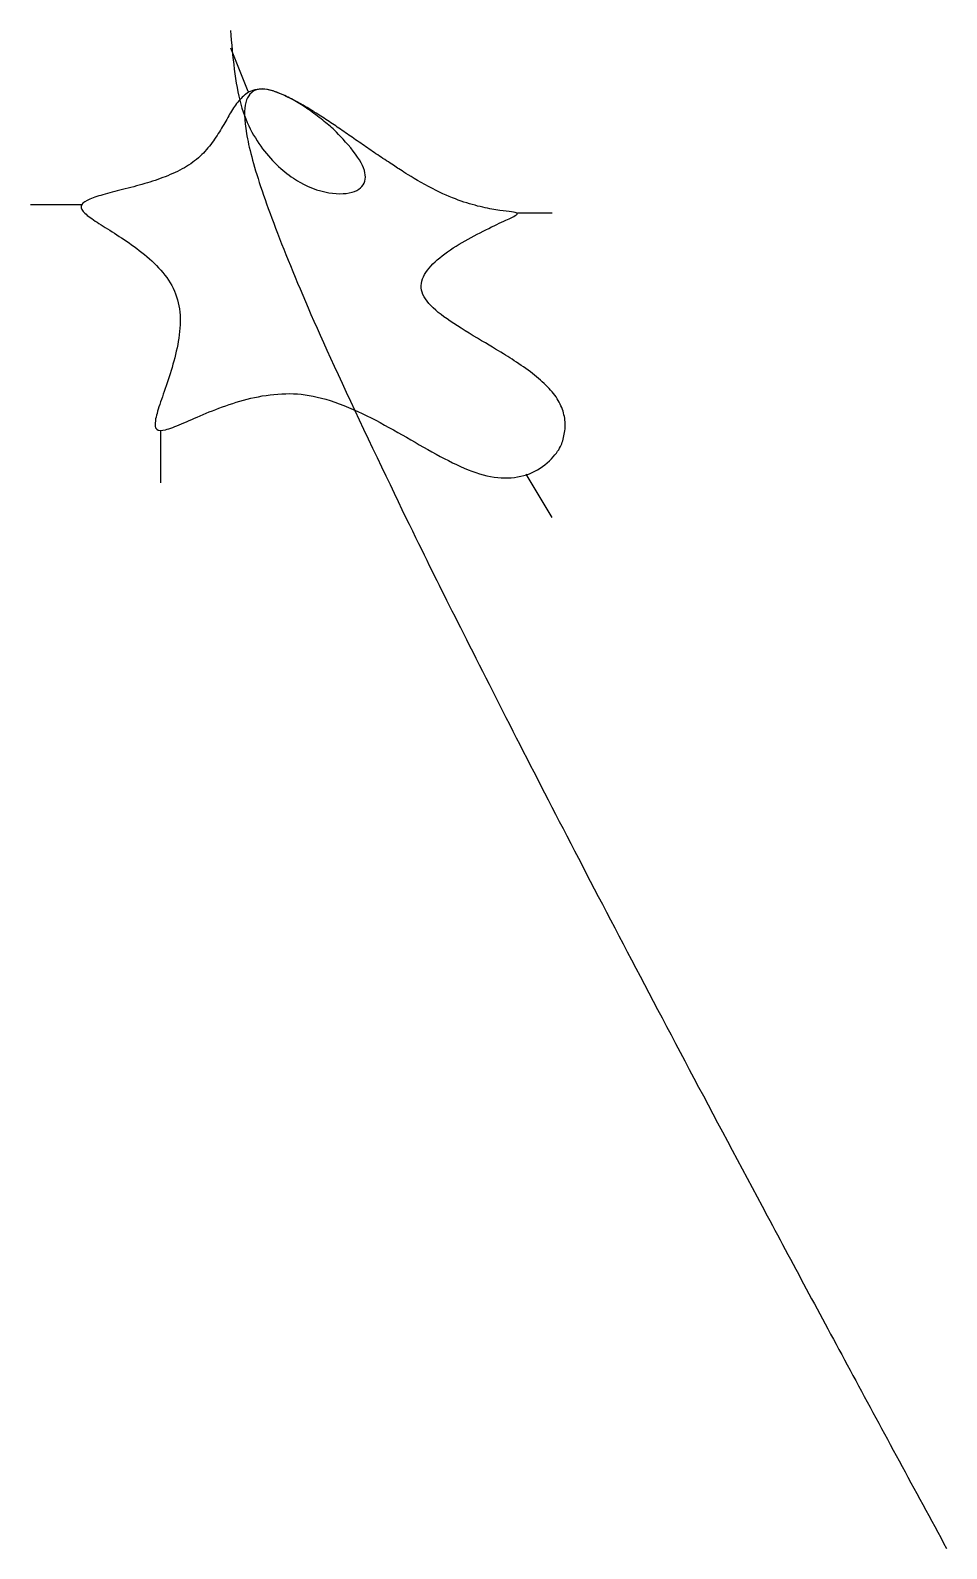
# Model space of a CAD drawing. Header units: millimetres. Extents: x 11 to 116, y -128 to 46.
import ezdxf

# ---------------------------------------------------------------- set-up
doc = ezdxf.new("R2010")
doc.units = ezdxf.units.MM
doc.layers.get('0').update_dxf_attribs({"lineweight": 25, "true_color": 0xffffff})

msp = doc.modelspace()

# ---------------------------------------------------------------- linework, layer by layer
for p, q in [((34, 44), (36, 39)), ((11, 26), (17, 26)), ((71, 25), (67, 25)), ((26, -6), (26, 0)), ((71, -10), (68, -5))]:
    msp.add_line(p, q)
msp.add_open_spline([(60, 23), (34, 46), (34, 28), (8, 27), (35, 18), (19, -7), (42, 11), (66, -12), (79, 5), (46, 16), (73, 27), (60, 23), (34, 46), (34, 28)], degree=3, knots=[-2, -2, -1, 0, 1, 2, 3, 4, 5, 6, 7, 8, 9, 10, 11, 12, 13, 13])

doc.saveas('drawing.dxf')
